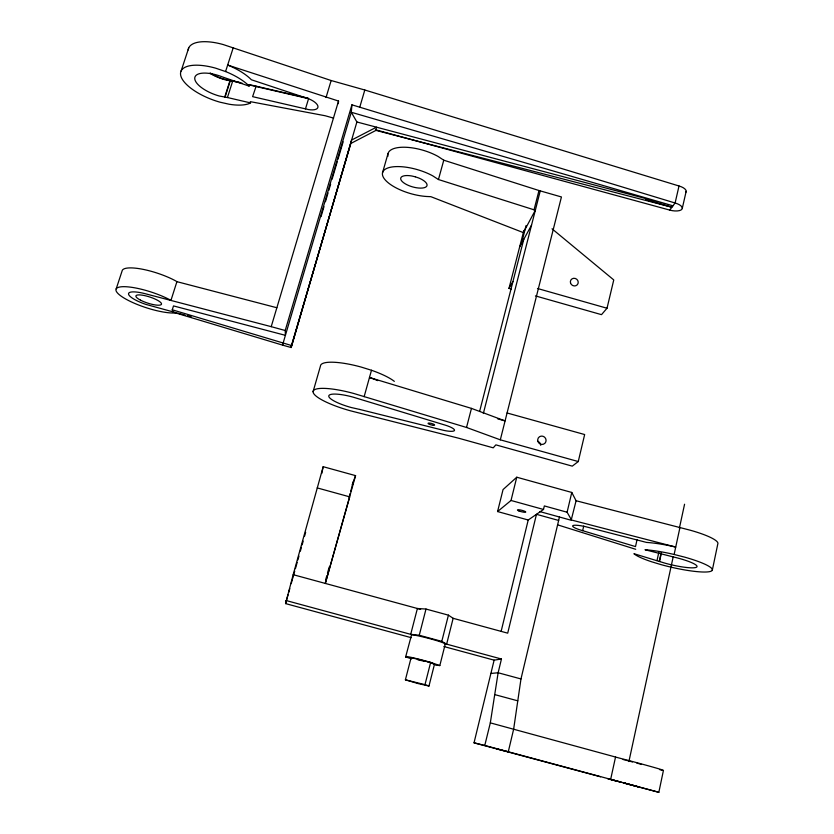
<?xml version="1.0" encoding="UTF-8"?>
<svg xmlns="http://www.w3.org/2000/svg" width="834" height="834" viewBox="0 0 834 834"><rect width="100%" height="100%" fill="white"/><g stroke="black" fill="none" stroke-linecap="round" stroke-linejoin="round"><path stroke-width="1.25" d="M351.135 143.302L375.957 130.385L376.478 127.175L351.573 140.07L291.149 347.528L283.06 345.266L283.101 343.149L351.291 112.267L351.927 104.823L675.102 203.006A10.06 4.066 11.1 0 1 681.931 209.23A10.06 4.066 11.1 0 1 669.702 210.085L375.415 129.739M291.149 347.528L356.889 121.983L351.291 112.267L672.955 205.81L356.889 121.983M338.343 103.635L338.531 101.06L227.661 65.052A39.25 15.669 20.4 0 1 251.388 79.762L308.82 98.85A13.104 5.348 18.8 0 1 317.983 106.846A13.104 5.348 18.8 0 1 308.59 109.598L252.608 96.65L256.132 86.183M411.204 637.666L285.572 603.597L293.182 574.678L420.628 609.373M293.182 574.678L323.185 466.696L355.565 475.63L325.312 583.435M559.468 517.017L520.979 678.949L513.65 729.145L508.281 751.778L625.396 783.314M496.418 748.828L508.281 751.778L484.773 745.471L490.319 722.87L498.127 672.757L501.453 659.016L446.638 644.15L441.791 641.377L419.262 635.268L410.703 634.34L285.916 600.48M321.778 473.441L323.185 466.696M712.299 570.258L717.803 543.935A40.668 7.256 12.8 0 0 690.427 530.268L576.086 500.744L571.78 492.456L516.767 477.215L503.048 489.579L497.575 511.555L528.214 520.009L543.507 509.459L544.341 505.925L567.099 512.222L571.54 520.03L675.728 547.062A40.803 6.735 13 0 0 646.621 542.444L585.708 526.713A13.719 2.325 13.6 0 0 573.01 525.545A13.719 2.325 13.6 0 0 579.526 529.736L635.508 546.593L637.051 539.671M624.405 783.199L658.839 792.3L663.447 770.376A35.487 0.646 14.8 0 0 619.829 758.21L490.319 722.87M628.899 761.557L673.174 556.893M679.387 528.183L684.568 504.226M674.122 554.464L684.662 557.143A40.856 6.536 13.1 0 1 710.547 571.394A40.856 6.536 13.1 0 1 660.632 564.503L651.448 561.72A40.856 6.536 13.1 0 1 633.923 553.693L664.99 563.169A25.312 4.045 13.1 0 0 696.703 567.078A25.312 4.045 13.1 0 0 673.424 556.966L644.995 549.742A40.856 6.536 13.1 0 1 674.122 554.464L679.929 527.609M657.004 560.604L658.902 551.931M610.665 779.321L615.523 757.116M659.246 561.418L661.143 552.754M659.538 561.511L661.435 552.838M188.171 49.946A39.135 16.086 20.7 0 1 223.251 44.567L331.15 80.523L364.812 90.009L679.012 185.992L675.102 203.006L669.702 210.085M682.306 208.25L686.173 191.309M582.643 530.685L583.727 526.056M576.086 500.744L571.165 520.249L539.765 511.565M578.264 461.546L500.317 439.831L466.529 427.467L353.814 393.492A40.491 8.788 15.6 0 0 313.115 391.417A40.491 8.788 15.6 0 0 350.551 410.828L458.804 438.257L493.238 447.837L495.855 444.866L572.28 466.143L578.264 461.546L584.655 434.545L507.072 412.976M567.099 512.222L571.78 492.456M535.418 295.903L601.502 314.658L607.016 308.236L613.761 279.932L552.045 228.808M600.543 776.788L474.025 742.823L494.124 660.153L501.453 659.016M501.14 631.338L528.214 520.009M497.575 511.555L511.023 500.473L516.767 477.215M411.006 658.057L405.397 679.814L417.98 683.546L428.978 686.017L434.504 664.187M441.791 641.377L448.421 615.158L425.997 609.049L417.396 608.497L410.703 634.34M435.484 665.094L439.82 665.574L445.293 643.89M446.638 644.15L453.143 618.307L448.421 615.158M500.317 439.831L561.438 196.96L538.983 190.527L443.771 160.201L438.079 156.448A32.495 12.875 16.2 0 0 403.927 147.222A32.495 12.875 16.2 0 0 387.956 156.198M428.978 686.017L424.986 684.662L430.563 662.707L427.998 661.935A12.187 0.615 14.9 0 0 414.967 658.579A12.187 0.615 14.9 0 0 411.621 658.38M526.098 225.503L521.448 243.622L519.655 246.895M479.738 410.964L523.762 239.368M483.345 413.497L535.365 210.178L534.041 209.814L538.983 190.527M411.579 658.85A17.681 0.886 14.9 0 1 405.71 656.671L411.548 634.851A17.618 1.168 14.8 0 1 418.772 635.967L422.796 636.895A17.618 1.168 14.8 0 1 439.622 641.554A17.618 1.168 14.8 0 1 444.929 644.109M405.72 657.369L405.949 656.494A17.681 0.886 14.9 0 1 413.153 657.807L417.188 658.766A17.681 0.886 14.9 0 1 430.396 662.311L439.82 665.574M466.529 427.467L471.46 408.389L369.472 377.489A40.355 9.32 15.6 0 1 377.771 380.638M419.262 635.268L425.997 609.049M523.877 230.465L508.99 288.397L511.357 289.075M325.729 579.588L326.772 575.835M327.46 573.323L329.19 567.068M325.281 583.508L349.717 496.866L317.212 487.911M349.092 497.241L350.092 493.582M350.76 491.153L353.439 481.416M534.041 209.814L438.444 179.529L443.771 160.201M364.145 396.661L371.484 370.265L361.205 367.075A40.303 9.528 15.7 0 0 320.464 366.011L313.084 391.678M292.609 578.65L294.725 571.144M295.424 568.642L297.185 562.387M297.894 559.885L298.958 556.122M300.365 551.118L301.418 547.365M302.127 544.863L303.18 541.11M304.598 536.106L305.651 532.353M285.572 603.597L288.032 594.871M288.741 592.369L289.794 588.627M291.202 583.633L292.254 579.891M382.493 172.899L387.935 153.873M359.808 107.044L364.812 90.009M291.191 346.485L351.354 141.697M283.06 345.266L172.888 312.114L172.273 309.8L173.503 305.922L285.416 335.331L285.207 330.514L351.927 104.823M321.048 216.611L323.988 206.634M325.458 201.651L328.033 192.925M328.773 190.433L330.618 184.199M332.088 179.216L337.238 161.775M337.968 159.273L343.128 141.832M116.197 288.856L122.317 270.279A34.152 8.653 18.2 0 1 142.812 269.299A34.152 8.653 18.2 0 1 175.494 280.797L176.912 281.663L170.939 300.438L169.51 299.594A34.267 8.225 18 0 0 123.474 286.677A34.267 8.225 18 0 0 127.738 300.115A34.267 8.225 18 0 0 173.774 313.021L176.245 312.75L145.71 304.347A21.131 5.067 18 0 1 128.53 293.745A21.131 5.067 18 0 1 146.492 294.048L271.217 326.657L338.531 101.06M326.031 97.536L331.15 80.523M305.463 108.91L308.58 98.662L248.511 84.776M227.432 97.526L250.627 102.926A39.302 15.512 20.4 0 1 229.246 104.25L219.957 102.175A39.302 15.512 20.4 0 1 180.582 74.706A39.302 15.512 20.4 0 1 215.61 68.159L225.566 71.547A39.302 15.512 20.4 0 1 249.356 86.194L222.574 76.999A24.342 9.601 20.4 0 0 194.802 77.635A24.342 9.601 20.4 0 0 219.165 95.983L227.432 97.526L232.686 81.106L242.423 83.369M225.566 71.547L233.155 47.976M224.69 97.224L229.944 80.815M224.982 97.286L230.236 80.877L232.686 81.106M181.103 71.026L188.734 47.892M352.198 484.815L355.565 475.63M540.192 191.101L535.365 210.178L523.335 232.603L430.855 196.678L426.455 196.48A32.609 12.458 16.1 0 1 387.612 182.271A32.609 12.458 16.1 0 1 392.251 166.936A32.609 12.458 16.1 0 1 432.71 175.838L438.444 179.529M521.448 243.622L531.539 225.117M508.99 288.397L512.952 281.517M405.397 679.814L424.986 684.662M490.892 673.455L498.127 672.757L520.979 678.949M250.263 101.644L325.124 115.738L333.61 118.115M418.001 659.903L425.496 661.425M427.998 661.935L431.553 662.655M230.236 80.877L224.44 79.595A24.269 9.862 20.6 0 1 209.907 73.246M239.931 82.441L224.398 79.24A23.446 9.528 20.6 0 1 210.356 73.1M249.908 84.745L308.497 98.297M474.025 742.823L484.773 745.471M623.092 759.493L625.385 760.076M375.957 130.385L671.881 207.228L645.652 199.743M176.912 281.663L276.857 307.746M626.532 760.379L628.94 761.004M621.768 782.344L610.551 779.394L619.652 781.865M177.486 313.073L184.95 315.075M187.442 315.742L191.174 316.743M630.139 761.327L632.495 761.953M624.082 782.897L658.839 792.3M623.123 782.792L637.979 786.733L628.94 784.262M494.718 694.597L517.778 700.831M607.59 778.685L615.711 780.874M443.876 646.527L494.124 660.153M453.143 618.307L507.708 633.162L536.471 514.317L558.655 520.447M271.217 326.657L285.207 330.514M511.023 500.473L543.507 509.459M497.721 418.856L505.081 420.909L471.46 408.389M291.243 345.432L172.273 309.8M636.884 763.152L638.656 763.652M537.471 288.481L607.016 308.236M639.542 763.902L641.461 764.465M557.915 524.951L635.706 549.293M430.563 662.707A12.187 0.615 14.9 0 1 433.263 664.177M371.484 370.265A40.303 9.528 15.7 0 1 394.346 381.367M537.596 441.332A4.18 4.034 43.5 0 1 540.734 445.335M662.06 770.189A35.487 0.646 14.8 0 1 659.892 769.719M679.012 185.992A10.029 4.18 11 0 1 685.777 192.341M433.399 425.298L432.679 425.215A3.388 0.73 14.8 0 1 429.427 424.318L428.801 424.026A3.388 0.73 14.8 0 1 429.26 423.078A3.388 0.73 14.8 0 1 433.878 424.35A3.388 0.73 14.8 0 1 433.399 425.298M359.84 409.463L351.177 407.503A24.228 5.254 15.6 0 1 328.784 395.9A24.228 5.254 15.6 0 1 353.126 397.14L443.448 424.6A12.812 2.783 14.7 0 1 454.447 430.511A12.812 2.783 14.7 0 1 440.759 429.635L359.84 409.463M415.238 176.787L411.756 175.984A13.667 5.223 16.1 0 0 402.332 181.645A13.667 5.223 16.1 0 0 423.839 187.806A13.667 5.223 16.1 0 0 418.616 177.955L415.238 176.787M570.529 283.007A4.003 3.763 33.1 0 0 577.159 284.894A4.003 3.763 33.1 0 0 575.189 278.431A4.003 3.763 33.1 0 0 570.529 283.007M518.884 510.929A4.295 0.74 14.1 0 0 525.701 512.149A4.295 0.74 14.1 0 0 520.218 509.96A4.295 0.74 14.1 0 0 518.884 510.929M537.867 441.29A4.274 4.107 43.3 0 0 544.936 443.261A4.274 4.107 43.3 0 0 542.871 436.234A4.274 4.107 43.3 0 0 537.867 441.29M140.446 300.115A13.438 3.221 18 0 0 161.327 304.493A13.438 3.221 18 0 0 144.355 295.549A13.438 3.221 18 0 0 140.446 300.115"/></g></svg>
